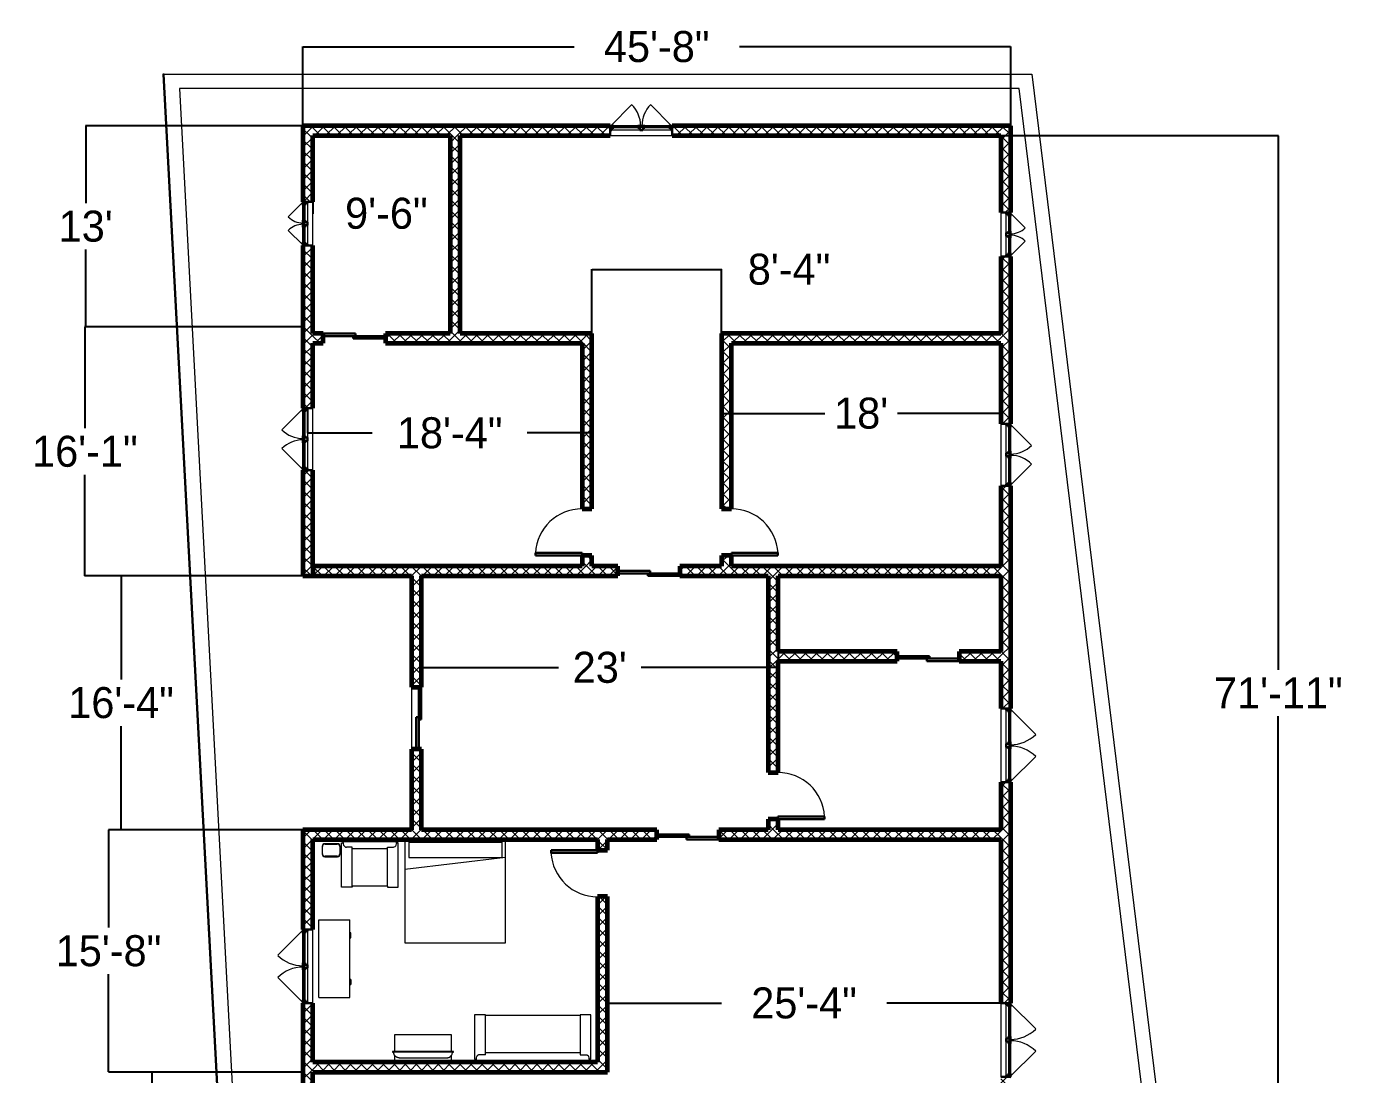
# Model space of a CAD drawing. Header units: inches. Extents: x -382 to 641, y -843 to 400.
# Drawn here: x -382 to 641, y -411 to 400 of the extents above; entities that cross this region are included whole.
import ezdxf

# ---------------------------------------------------------------- set-up
doc = ezdxf.new("R2010")
doc.units = ezdxf.units.IN
doc.header["$MEASUREMENT"] = 0
for name, color, linetype, lineweight in [('A-DOOR', 31, 'Continuous', 18), ('A-DOOR-FRAM', 31, 'Continuous', 30), ('A-FLOR', 192, 'Continuous', 18), ('A-GLAZ', 151, 'Continuous', 18), ('A-WALL', 113, 'Continuous', 18), ('A-WALL-PATT', 111, 'Continuous', 18), ('I-FURN', 30, 'Continuous', 9)]:
    doc.layers.add(name, color=color, linetype=linetype, lineweight=lineweight)
doc.dimstyles.get("Standard").update_dxf_attribs({"dimtxt": 0.18, "dimasz": 0.18, "dimexe": 0.18, "dimexo": 0.0625, "dimgap": 0.09, "dimtad": 0, "dimtih": 1, "dimtoh": 1, "dimdec": 4, "dimzin": 0, "dimdsep": 46, "dimtxsty": 'Standard', "dimcen": 0.09, "dimadec": 0, "dimazin": 0, "dimtfac": 1, "dimtdec": 4, "dimtofl": 0, "dimtmove": 0, "dimatfit": 3, "dimfxl": 1, "dimtolj": 1, "dimtzin": 0, "dimarcsym": 0})
pattern_1 = [(45, (0, 0), (-4.24264, 4.24264), []), (135, (0, 0), (-4.24264, -4.24264), [])]

# ---------------------------------------------------------------- blocks, each defined once
blk = doc.blocks.new('Wardrobe - 60_ x 72_ x 24_-608640-First Floor')
at = {"layer": 'I-FURN'}
for p, q in [((-40.6, -11), (19.4, -11)), ((-40.6, -11), (-40.6, -35)), ((19.4, -11), (19.4, -35)), ((-40.6, -35), (19.4, -35)), ((-30.6, -35), (-30.6, -36)), ((-26.6, -36), (-30.6, -36)), ((-26.6, -36), (-26.6, -35)), ((5.4, -35), (5.4, -36)), ((9.4, -35), (5.4, -35)), ((5.4, -36), (9.4, -36)), ((9.4, -36), (9.4, -35))]:
    blk.add_line(p, q, dxfattribs=at)
blk = doc.blocks.new('Couch-Viper - Couch-600500-First Floor')
at = {"layer": 'I-FURN'}
for p, q in [((-41.7, -2.5), (-41.7, 0)), ((45.8, -2.5), (45.8, 0)), ((-42.9, -2.5), (-41.7, -2.5)), ((-42.9, -2.5), (-42.9, -36.8)), ((45.8, -1.7), (-41.7, -1.7)), ((-34.6, -5.9), (-39.1, -5.9)), ((-34.6, -36.8), (-34.6, -5.9)), ((-34.6, -7.2), (38.7, -7.2)), ((38.7, -5.9), (38.7, -36.8)), ((38.7, -5.9), (43.3, -5.9)), ((47.1, -2.5), (45.8, -2.5)), ((47.1, -36.8), (47.1, -2.5)), ((-42.9, -36.8), (-34.6, -36.8)), ((-34.6, -36.1), (38.7, -36.1)), ((38.7, -36.8), (47.1, -36.8))]:
    blk.add_line(p, q, dxfattribs=at)
for centre, start, end in [((-35.2, -2.3), 182.0686, 198.6417), ((39.3, -2.3), 341.3583, 357.9455)]:
    blk.add_arc(centre, 6.54, start, end, dxfattribs=at)
for points in [[(-39.1, -5.9), (-39.2, -5.9), (-39.2, -5.9), (-39.3, -5.9), (-39.4, -5.9), (-39.5, -5.8), (-39.6, -5.8), (-39.6, -5.8), (-39.7, -5.8), (-39.7, -5.8), (-39.8, -5.7), (-39.8, -5.7), (-39.9, -5.7), (-40, -5.6), (-40.1, -5.6), (-40.2, -5.6), (-40.3, -5.5), (-40.4, -5.4), (-40.6, -5.3), (-40.8, -5.1), (-41.1, -4.8), (-41.3, -4.5), (-41.4, -4.4)], [(43.3, -5.9), (43.3, -5.9), (43.4, -5.9), (43.5, -5.9), (43.5, -5.9), (43.6, -5.8), (43.7, -5.8), (43.8, -5.8), (43.8, -5.8), (43.9, -5.8), (43.9, -5.7), (44, -5.7), (44, -5.7), (44.1, -5.6), (44.2, -5.6), (44.3, -5.6), (44.4, -5.5), (44.6, -5.4), (44.7, -5.3), (45, -5.1), (45.2, -4.8), (45.4, -4.5), (45.5, -4.4)]]:
    blk.add_open_spline(points, degree=3, knots=[0, 0, 0, 0, 0.071429, 0.107143, 0.142857, 0.178571, 0.214286, 0.25, 0.267857, 0.285714, 0.303571, 0.321429, 0.357143, 0.392857, 0.428571, 0.464286, 0.5, 0.571429, 0.642857, 0.714286, 0.857143, 1, 1, 1, 1], dxfattribs=at)
blk = doc.blocks.new('Bed-Standard - King 78_ x 80_-16825-First Floor')
at = {"layer": 'I-FURN'}
for p, q in [((-28.3, 38.2), (-28.3, -41.8)), ((-25.3, 36.2), (-25.3, 24.2)), ((-25.3, 36.2), (46.7, 36.2)), ((46.7, 36.2), (46.7, 24.2)), ((49.7, -41.8), (49.7, 38.2)), ((49.7, 24.2), (-28.3, 15.1)), ((-25.3, 24.2), (46.7, 24.2)), ((-28.3, -41.8), (49.7, -41.8))]:
    blk.add_line(p, q, dxfattribs=at)
blk = doc.blocks.new('Chair-Viper - Chair-599767-First Floor')
at = {"layer": 'I-FURN'}
for p, q in [((-20.8, 0), (-20.8, -2.5)), ((-22, -36.8), (-22, -2.5)), ((-22, -2.5), (-20.8, -2.5)), ((-20.8, -1.4), (20.7, -1.4)), ((-13.6, -5.9), (-18.1, -5.9)), ((-13.6, -36.1), (-13.6, -5.9)), ((-13.6, -6.9), (13.6, -6.9)), ((13.6, -36.1), (13.6, -5.9)), ((13.6, -5.9), (18.2, -5.9)), ((20.7, -2.5), (20.7, 0)), ((22, -2.5), (20.7, -2.5)), ((22, -36.8), (22, -2.5)), ((-13.6, -36.8), (-22, -36.8)), ((13.6, -36.1), (-13.6, -36.1)), ((-13.6, -36.1), (-13.6, -36.8)), ((13.6, -36.1), (13.6, -36.8)), ((13.6, -36.8), (22, -36.8))]:
    blk.add_line(p, q, dxfattribs=at)
for centre, radius, start, end in [((-16.2, -2.5), 4.54, 180, 203.6711), ((-18.1, -3.5), 2.4, 201.6168, 270), ((18.2, -3.6), 2.24, 270, 341.1202), ((13.2, -1.9), 7.59, 341.1202, 355.2087)]:
    blk.add_arc(centre, radius, start, end, dxfattribs=at)
blk = doc.blocks.new('Wastebasket2 - Wastebasket2-609121-First Floor')
at = {"layer": 'I-FURN'}
for p, q in [((-4.9, 4.6), (-4.9, -1.1)), ((-4.6, -1), (-4.6, 4.5)), ((7, 6.7), (-2.7, 6.7)), ((-2.6, 6.5), (6.9, 6.5)), ((8.9, 4.5), (8.9, -1)), ((9.1, -1.1), (9.1, 4.6)), ((-2.7, -3.3), (7, -3.3)), ((6.9, -3), (-2.6, -3))]:
    blk.add_line(p, q, dxfattribs=at)
for centre, radius, start, end in [((-2.7, 4.6), 2.12, 90, 180), ((-2.6, 4.5), 2, 90, 180), ((6.9, 4.5), 2, 0, 90), ((7, 4.6), 2.13, 0, 90), ((-2.7, -1.1), 2.13, 180, 270), ((-2.6, -1), 2, 180, 270), ((6.9, -1), 2, 270, 0), ((7, -1.1), 2.12, 270, 360)]:
    blk.add_arc(centre, radius, start, end, dxfattribs=at)
blk = doc.blocks.new('TV - Flat Screen - 46_-608007-First Floor')
at = {"layer": 'I-FURN'}
for p, q in [((18.3, 2.3), (-18.6, 2.3)), ((-23.7, -2), (-23.7, -2.6)), ((-23.1, -2), (-23.7, -2)), ((-23.7, -2.6), (-23.1, -2.6)), ((-23.1, -2), (22.8, -2)), ((22.8, -2.6), (-23.1, -2.6)), ((-22.9, -2.6), (-22.9, -2.7)), ((22.6, -2.7), (-22.9, -2.7)), ((22.6, -2.7), (22.6, -2.6)), ((23.4, -2), (22.8, -2)), ((22.8, -2.6), (23.4, -2.6)), ((23.4, -2.6), (23.4, -2))]:
    blk.add_line(p, q, dxfattribs=at)
for points in [[(-18.6, 2.3), (-18.8, 2.3), (-19.2, 2.3), (-19.7, 2.2), (-20.2, 2), (-20.5, 1.9), (-20.8, 1.7), (-21, 1.6), (-21.2, 1.4), (-21.5, 1.2), (-21.7, 1), (-21.9, 0.8), (-22, 0.6), (-22.2, 0.4), (-22.4, 0.1), (-22.6, -0.4), (-22.9, -1.1), (-22.9, -1.6), (-22.9, -2)], [(18.3, 2.3), (18.5, 2.3), (18.9, 2.3), (19.4, 2.2), (19.9, 2), (20.2, 1.9), (20.5, 1.7), (20.7, 1.6), (20.9, 1.4), (21.2, 1.2), (21.4, 1), (21.6, 0.8), (21.7, 0.6), (21.9, 0.4), (22.1, 0.1), (22.3, -0.4), (22.5, -1.1), (22.6, -1.6), (22.6, -2)]]:
    blk.add_open_spline(points, degree=3, knots=[0, 0, 0, 0, 0.083333, 0.166667, 0.25, 0.291667, 0.333333, 0.375, 0.416667, 0.458333, 0.5, 0.541667, 0.583333, 0.625, 0.666667, 0.75, 0.833333, 1, 1, 1, 1], dxfattribs=at)
blk = doc.blocks.new('Table-Coffee Mission - 44_ x 20_-602823-First Floor')
at = {"layer": 'I-FURN'}
for p, q in [((22, 10), (-22, 10)), ((-22, 10), (-22, -2.6)), ((22, -2.6), (22, 10)), ((-22, -5.8), (-22, -10)), ((-22, -10), (22, -10)), ((22, -10), (22, -5.8))]:
    blk.add_line(p, q, dxfattribs=at)
blk = doc.blocks.new('Sliding-Closet - 48_ x 80_-620678-First Floor')
at = {"layer": 'A-DOOR-FRAM'}
for p, q in [((-24, 8.8125), (-24, 6.8125)), ((-24, 8.8125), (1, 8.8125)), ((-24, 6.8125), (24, 6.8125)), ((-1, 6.8125), (-1, 4.8125)), ((-1, 6.8125), (1, 6.8125)), ((-1, 4.8125), (24, 4.8125)), ((1, 8.8125), (1, 6.8125)), ((24, 6.8125), (24, 4.8125))]:
    blk.add_line(p, q, dxfattribs=at)
blk = doc.blocks.new('Single-Flush - 36_ x 84_-620679-First Floor')
at = {"layer": 'A-DOOR', "lineweight": 30}
for p, q in [((16, 3.8), (16, 39.8)), ((18, 39.8), (16, 39.8)), ((18, 3.8), (18, 39.8)), ((18, 3.8), (16, 3.8))]:
    blk.add_line(p, q, dxfattribs=at)
at = {"layer": 'A-DOOR', "lineweight": 9}
blk.add_arc((18, 3.8), 36.1, 93.1789, 180, dxfattribs=at)
blk = doc.blocks.new('Single-Flush - 36_ x 84_-620680-First Floor')
at = {"layer": 'A-DOOR', "lineweight": 30}
for p, q in [((16, -3.8), (16, -39.8)), ((18, -3.8), (16, -3.8)), ((18, -3.8), (18, -39.8)), ((18, -39.8), (16, -39.8))]:
    blk.add_line(p, q, dxfattribs=at)
at = {"layer": 'A-DOOR', "lineweight": 9}
blk.add_arc((18, -3.8), 36.1, 180, 266.8211, dxfattribs=at)
blk = doc.blocks.new('Window-Casement-Double - 48_ x 60_-622327-First Floor')
at = {"layer": 'A-GLAZ', "lineweight": 9}
for p, q in [((-23.5, 3.8), (-7.2, 20.1)), ((23.5, 3.8), (7.2, 20.1)), ((-1.2, 0.3), (-22.8, 0.3)), ((-21.3, 3.8), (-2.7, 3.8)), ((22.8, 0.3), (1.2, 0.3)), ((2.7, 3.8), (21.3, 3.8))]:
    blk.add_line(p, q, dxfattribs=at)
at = {"layer": 'A-GLAZ'}
for p, q in [((0, 3.8), (-24, 3.8)), ((24, 3.8), (0, 3.8)), ((-24, -3.8), (0, -3.8)), ((0, -3.8), (24, -3.8))]:
    blk.add_line(p, q, dxfattribs=at)
at = {"layer": 'A-GLAZ', "lineweight": 30}
for p, q in [((-24, 3.8), (-24, -3.8)), ((-21.3, 3.8), (-24, 3.8)), ((-24, 0.3), (-22.8, 0.3)), ((-23.5, 3.8), (-23.5, 2.1)), ((-23.5, 2.1), (-22.8, 2.1)), ((-21.3, 2.1), (-22.8, 2.1)), ((-22.8, 2.1), (-22.8, 0.3)), ((-21.3, 3.8), (-21.3, 2.1)), ((-2.7, 3.8), (0, 3.8)), ((-2.7, 3.8), (-2.7, 2.1)), ((-2.7, 2.1), (-1.2, 2.1)), ((-1.2, 2.1), (-1.2, 0.3)), ((-0.5, 2.1), (-1.2, 2.1)), ((-1.2, 0.3), (0, 0.3)), ((-0.5, 3.8), (-0.5, 2.1)), ((2.7, 3.8), (0, 3.8)), ((0, 0.3), (1.2, 0.3)), ((0.5, 3.8), (0.5, 2.1)), ((0.5, 2.1), (1.2, 2.1)), ((2.7, 2.1), (1.2, 2.1)), ((1.2, 2.1), (1.2, 0.3)), ((2.7, 3.8), (2.7, 2.1)), ((21.3, 3.8), (24, 3.8)), ((21.3, 3.8), (21.3, 2.1)), ((21.3, 2.1), (22.8, 2.1)), ((22.8, 2.1), (22.8, 0.3)), ((23.5, 2.1), (22.8, 2.1)), ((22.8, 0.3), (24, 0.3)), ((23.5, 3.8), (23.5, 2.1)), ((24, 3.8), (24, -3.8))]:
    blk.add_line(p, q, dxfattribs=at)
at = {"layer": 'A-GLAZ', "lineweight": 40}
for p, q in [((-21.3, 2.9), (-2.7, 2.9)), ((2.7, 2.9), (21.3, 2.9))]:
    blk.add_line(p, q, dxfattribs=at)
at = {"layer": 'A-GLAZ', "lineweight": 9}
for centre, start, end in [((-23.5, 3.8), 360, 45), ((23.5, 3.8), 135, 180)]:
    blk.add_arc(centre, 23, start, end, dxfattribs=at)
blk = doc.blocks.new('Window-Casement-Double - 34_ x 36_-622452-First Floor')
at = {"layer": 'A-GLAZ', "lineweight": 9}
for p, q in [((-16.5, 3.8), (-5.2, 15.1)), ((16.5, 3.8), (5.2, 15.1)), ((-1.2, 0.3), (-15.8, 0.3)), ((-14.3, 3.8), (-2.7, 3.8)), ((15.8, 0.3), (1.2, 0.3)), ((2.7, 3.8), (14.3, 3.8))]:
    blk.add_line(p, q, dxfattribs=at)
at = {"layer": 'A-GLAZ'}
for p, q in [((0, 3.8), (-17, 3.8)), ((17, 3.8), (0, 3.8)), ((-17, -3.8), (0, -3.8)), ((0, -3.8), (17, -3.8))]:
    blk.add_line(p, q, dxfattribs=at)
at = {"layer": 'A-GLAZ', "lineweight": 30}
for p, q in [((-17, 3.8), (-17, -3.8)), ((-14.3, 3.8), (-17, 3.8)), ((-17, 0.3), (-15.8, 0.3)), ((-16.5, 3.8), (-16.5, 2.1)), ((-16.5, 2.1), (-15.8, 2.1)), ((-14.3, 2.1), (-15.8, 2.1)), ((-15.8, 2.1), (-15.8, 0.3)), ((-14.3, 3.8), (-14.3, 2.1)), ((-2.7, 3.8), (0, 3.8)), ((-2.7, 3.8), (-2.7, 2.1)), ((-2.7, 2.1), (-1.2, 2.1)), ((-1.2, 2.1), (-1.2, 0.3)), ((-0.5, 2.1), (-1.2, 2.1)), ((-1.2, 0.3), (0, 0.3)), ((-0.5, 3.8), (-0.5, 2.1)), ((2.7, 3.8), (0, 3.8)), ((0, 0.3), (1.2, 0.3)), ((0.5, 3.8), (0.5, 2.1)), ((0.5, 2.1), (1.2, 2.1)), ((2.7, 2.1), (1.2, 2.1)), ((1.2, 2.1), (1.2, 0.3)), ((2.7, 3.8), (2.7, 2.1)), ((14.3, 3.8), (17, 3.8)), ((14.3, 3.8), (14.3, 2.1)), ((14.3, 2.1), (15.8, 2.1)), ((15.8, 2.1), (15.8, 0.3)), ((16.5, 2.1), (15.8, 2.1)), ((15.8, 0.3), (17, 0.3)), ((16.5, 3.8), (16.5, 2.1)), ((17, 3.8), (17, -3.8))]:
    blk.add_line(p, q, dxfattribs=at)
at = {"layer": 'A-GLAZ', "lineweight": 40}
for p, q in [((-14.3, 2.9), (-2.7, 2.9)), ((2.7, 2.9), (14.3, 2.9))]:
    blk.add_line(p, q, dxfattribs=at)
at = {"layer": 'A-GLAZ', "lineweight": 9}
for centre, start, end in [((-16.5, 3.8), 360, 45), ((16.5, 3.8), 135, 180)]:
    blk.add_arc(centre, 16, start, end, dxfattribs=at)
blk = doc.blocks.new('Window-Casement-Double - 57_ x 72_-620666-First Floor')
at = {"layer": 'A-GLAZ', "lineweight": 9}
for p, q in [((-28, 3.8), (-8.6, 23.3)), ((28, 3.8), (8.6, 23.3)), ((-1.2, 0.3), (-27.3, 0.3)), ((-25.8, 3.8), (-2.7, 3.8)), ((27.3, 0.3), (1.2, 0.3)), ((2.7, 3.8), (25.8, 3.8))]:
    blk.add_line(p, q, dxfattribs=at)
at = {"layer": 'A-GLAZ'}
for p, q in [((0, 3.8), (-28.5, 3.8)), ((28.5, 3.8), (0, 3.8)), ((-28.5, -3.8), (0, -3.8)), ((0, -3.8), (28.5, -3.8))]:
    blk.add_line(p, q, dxfattribs=at)
at = {"layer": 'A-GLAZ', "lineweight": 30}
for p, q in [((-28.5, 3.8), (-28.5, -3.8)), ((-25.8, 3.8), (-28.5, 3.8)), ((-28.5, 0.3), (-27.3, 0.3)), ((-28, 3.8), (-28, 2.1)), ((-28, 2.1), (-27.3, 2.1)), ((-25.8, 2.1), (-27.3, 2.1)), ((-27.3, 2.1), (-27.3, 0.3)), ((-25.8, 3.8), (-25.8, 2.1)), ((-2.7, 3.8), (0, 3.8)), ((-2.7, 3.8), (-2.7, 2.1)), ((-2.7, 2.1), (-1.2, 2.1)), ((-1.2, 2.1), (-1.2, 0.3)), ((-0.5, 2.1), (-1.2, 2.1)), ((-1.2, 0.3), (0, 0.3)), ((-0.5, 3.8), (-0.5, 2.1)), ((2.7, 3.8), (0, 3.8)), ((0, 0.3), (1.2, 0.3)), ((0.5, 3.8), (0.5, 2.1)), ((0.5, 2.1), (1.2, 2.1)), ((2.7, 2.1), (1.2, 2.1)), ((1.2, 2.1), (1.2, 0.3)), ((2.7, 3.8), (2.7, 2.1)), ((25.8, 3.8), (28.5, 3.8)), ((25.8, 3.8), (25.8, 2.1)), ((25.8, 2.1), (27.3, 2.1)), ((27.3, 2.1), (27.3, 0.3)), ((28, 2.1), (27.3, 2.1)), ((27.3, 0.3), (28.5, 0.3)), ((28, 3.8), (28, 2.1)), ((28.5, 3.8), (28.5, -3.8))]:
    blk.add_line(p, q, dxfattribs=at)
at = {"layer": 'A-GLAZ', "lineweight": 40}
for p, q in [((-25.8, 2.9), (-2.7, 2.9)), ((2.7, 2.9), (25.8, 2.9))]:
    blk.add_line(p, q, dxfattribs=at)
at = {"layer": 'A-GLAZ', "lineweight": 9}
for centre, start, end in [((-28, 3.8), 360, 45), ((28, 3.8), 135, 180)]:
    blk.add_arc(centre, 27.5, start, end, dxfattribs=at)
blk = doc.blocks.new('*D23')
at = {"color": 0, "lineweight": -2, "transparency": 16777216}
for p, q in [((-168.4, 323.5), (-168.4, 384.7)), ((-168.2, 384.6), (41.4, 384.6)), ((379.1, 384.6), (169.4, 384.6)), ((379.3, 323.5), (379.3, 384.7))]:
    blk.add_line(p, q, dxfattribs=at)
at = {"color": 0, "transparency": 16777216}
for points in [[(-168.2, 384.6), (-168.2, 384.5), (-168.4, 384.6)], [(379.1, 384.6), (379.1, 384.5), (379.3, 384.6)]]:
    blk.add_solid(points, dxfattribs=at)
at = {"layer": 'Defpoints', "color": 0, "transparency": 16777216}
for p in [(379.3, 384.6), (-168.4, 323.5), (379.3, 323.5)]:
    blk.add_point(p, dxfattribs=at)
at = {"color": 0, "transparency": 16777216, "insert": (105.4, 384.6), "char_height": 24, "attachment_point": 5}
blk.add_mtext('\\A1;45\'-8"', dxfattribs=at)
blk = doc.blocks.new('*D27')
at = {"color": 0, "lineweight": -2, "transparency": 16777216}
for p, q in [((-168.4, -408.9), (-285.6, -408.9)), ((-285.4, -409.1), (-285.4, -507.9)), ((-285.4, -642.8), (-285.4, -543.9)), ((-168.4, -642.9), (-285.6, -642.9))]:
    blk.add_line(p, q, dxfattribs=at)
at = {"color": 0, "transparency": 16777216}
for points in [[(-285.5, -409.1), (-285.4, -409.1), (-285.4, -408.9)], [(-285.5, -642.8), (-285.4, -642.8), (-285.4, -642.9)]]:
    blk.add_solid(points, dxfattribs=at)
at = {"layer": 'Defpoints', "color": 0, "transparency": 16777216}
for p in [(-285.4, -408.9), (-168.4, -408.9), (-168.4, -642.9)]:
    blk.add_point(p, dxfattribs=at)
at = {"color": 0, "transparency": 16777216, "insert": (-285.4, -525.9), "char_height": 24, "attachment_point": 5}
blk.add_mtext('\\A1;19\'-6"', dxfattribs=at)
blk = doc.blocks.new('*D28')
at = {"color": 0, "lineweight": -2, "transparency": 16777216}
for p, q in [((-168.4, -221.3), (-318.9, -221.3)), ((-318.8, -221.5), (-318.8, -297.1)), ((-318.8, -408.8), (-318.8, -333.1)), ((-168.4, -408.9), (-318.9, -408.9))]:
    blk.add_line(p, q, dxfattribs=at)
at = {"color": 0, "transparency": 16777216}
for points in [[(-318.8, -221.5), (-318.7, -221.5), (-318.8, -221.3)], [(-318.8, -408.8), (-318.7, -408.8), (-318.8, -408.9)]]:
    blk.add_solid(points, dxfattribs=at)
at = {"layer": 'Defpoints', "color": 0, "transparency": 16777216}
for p in [(-318.8, -221.3), (-168.4, -221.3), (-168.4, -408.9)]:
    blk.add_point(p, dxfattribs=at)
at = {"color": 0, "transparency": 16777216, "insert": (-318.8, -315.1), "char_height": 24, "attachment_point": 5}
blk.add_mtext('\\A1;15\'-8"', dxfattribs=at)
blk = doc.blocks.new('*D29')
at = {"color": 0, "lineweight": -2, "transparency": 16777216}
for p, q in [((-84.4, -24.9), (-309.3, -24.9)), ((-309.1, -25.1), (-309.1, -105.1)), ((-309.1, -221.1), (-309.1, -141.1)), ((-84.4, -221.3), (-309.3, -221.3))]:
    blk.add_line(p, q, dxfattribs=at)
at = {"color": 0, "transparency": 16777216}
for points in [[(-309.2, -25.1), (-309.1, -25.1), (-309.1, -24.9)], [(-309.2, -221.1), (-309.1, -221.1), (-309.1, -221.3)]]:
    blk.add_solid(points, dxfattribs=at)
at = {"layer": 'Defpoints', "color": 0, "transparency": 16777216}
for p in [(-309.1, -24.9), (-84.4, -24.9), (-84.4, -221.3)]:
    blk.add_point(p, dxfattribs=at)
at = {"color": 0, "transparency": 16777216, "insert": (-309.1, -123.1), "char_height": 24, "attachment_point": 5}
blk.add_mtext('\\A1;16\'-4"', dxfattribs=at)
blk = doc.blocks.new('*D30')
at = {"color": 0, "lineweight": -2, "transparency": 16777216}
for p, q in [((-168.4, 167.8), (-337.3, 167.8)), ((-337.1, 167.6), (-337.1, 89.4)), ((-337.1, -24.8), (-337.1, 53.4)), ((-168.4, -24.9), (-337.3, -24.9))]:
    blk.add_line(p, q, dxfattribs=at)
at = {"color": 0, "transparency": 16777216}
for points in [[(-337.1, 167.6), (-337.1, 167.6), (-337.1, 167.8)], [(-337.1, -24.8), (-337.1, -24.8), (-337.1, -24.9)]]:
    blk.add_solid(points, dxfattribs=at)
at = {"layer": 'Defpoints', "color": 0, "transparency": 16777216}
for p in [(-337.1, 167.8), (-168.4, 167.8), (-168.4, -24.9)]:
    blk.add_point(p, dxfattribs=at)
at = {"color": 0, "transparency": 16777216, "insert": (-337.1, 71.4), "char_height": 24, "attachment_point": 5}
blk.add_mtext('\\A1;16\'-1"', dxfattribs=at)
blk = doc.blocks.new('*D31')
at = {"color": 0, "lineweight": -2, "transparency": 16777216}
for p, q in [((-168.4, 323.5), (-336.6, 323.5)), ((-336.5, 323.3), (-336.5, 263.6)), ((-336.5, 167.9), (-336.5, 227.6)), ((-168.4, 167.8), (-336.6, 167.8))]:
    blk.add_line(p, q, dxfattribs=at)
at = {"color": 0, "transparency": 16777216}
for points in [[(-336.5, 323.3), (-336.4, 323.3), (-336.5, 323.5)], [(-336.5, 167.9), (-336.4, 167.9), (-336.5, 167.8)]]:
    blk.add_solid(points, dxfattribs=at)
at = {"layer": 'Defpoints', "color": 0, "transparency": 16777216}
for p in [(-336.5, 323.5), (-168.4, 323.5), (-168.4, 167.8)]:
    blk.add_point(p, dxfattribs=at)
at = {"color": 0, "transparency": 16777216, "insert": (-336.5, 245.6), "char_height": 24, "attachment_point": 5}
blk.add_mtext("\\A1;13'", dxfattribs=at)
blk = doc.blocks.new('*D32')
at = {"color": 0, "lineweight": -2, "transparency": 16777216}
for p, q in [((-76.7, -68.1), (-76.7, -96)), ((199.3, -68.1), (199.3, -96)), ((-76.6, -95.8), (29.3, -95.8)), ((199.1, -95.8), (93.3, -95.8))]:
    blk.add_line(p, q, dxfattribs=at)
at = {"color": 0, "transparency": 16777216}
for points in [[(-76.6, -95.8), (-76.6, -95.9), (-76.7, -95.8)], [(199.1, -95.8), (199.1, -95.9), (199.3, -95.8)]]:
    blk.add_solid(points, dxfattribs=at)
at = {"layer": 'Defpoints', "color": 0, "transparency": 16777216}
for p in [(-76.7, -68), (199.3, -68), (199.3, -95.8)]:
    blk.add_point(p, dxfattribs=at)
at = {"color": 0, "transparency": 16777216, "insert": (61.3, -95.8), "char_height": 24, "attachment_point": 5}
blk.add_mtext("\\A1;23'", dxfattribs=at)
blk = doc.blocks.new('*D33')
at = {"color": 0, "lineweight": -2, "transparency": 16777216}
for p, q in [((67.3, -292.3), (67.3, -355.7)), ((371.6, -292.3), (371.6, -355.7)), ((67.4, -355.5), (155.4, -355.5)), ((371.5, -355.5), (283.4, -355.5))]:
    blk.add_line(p, q, dxfattribs=at)
at = {"color": 0, "transparency": 16777216}
for points in [[(67.4, -355.5), (67.4, -355.6), (67.3, -355.5)], [(371.5, -355.5), (371.5, -355.6), (371.6, -355.5)]]:
    blk.add_solid(points, dxfattribs=at)
at = {"layer": 'Defpoints', "color": 0, "transparency": 16777216}
for p in [(67.3, -292.3), (371.6, -292.3), (67.3, -355.5)]:
    blk.add_point(p, dxfattribs=at)
at = {"color": 0, "transparency": 16777216, "insert": (219.4, -355.5), "char_height": 24, "attachment_point": 5}
blk.add_mtext('\\A1;25\'-4"', dxfattribs=at)
blk = doc.blocks.new('*D34')
at = {"color": 0, "lineweight": -2, "transparency": 16777216}
for p, q in [((371.7, 315.9), (586.6, 315.9)), ((586.4, 315.7), (586.4, -97.5)), ((586.4, -546.8), (586.4, -133.5)), ((379.3, -546.9), (586.6, -546.9))]:
    blk.add_line(p, q, dxfattribs=at)
at = {"color": 0, "transparency": 16777216}
for points in [[(586.4, 315.7), (586.4, 315.7), (586.4, 315.9)], [(586.4, -546.8), (586.4, -546.8), (586.4, -546.9)]]:
    blk.add_solid(points, dxfattribs=at)
at = {"layer": 'Defpoints', "color": 0, "transparency": 16777216}
for p in [(371.6, 315.9), (379.3, -546.9), (586.4, -546.9)]:
    blk.add_point(p, dxfattribs=at)
at = {"color": 0, "transparency": 16777216, "insert": (586.4, -115.5), "char_height": 24, "attachment_point": 5}
blk.add_mtext('\\A1;71\'-11"', dxfattribs=at)
blk = doc.blocks.new('*D35')
at = {"color": 0, "lineweight": -2, "transparency": 16777216}
for p, q in [((-164.9, 104.8), (-164.9, 85.6)), ((55.3, 104.8), (55.3, 85.6)), ((-164.7, 85.7), (-114.8, 85.7)), ((55.1, 85.7), (5.2, 85.7))]:
    blk.add_line(p, q, dxfattribs=at)
at = {"color": 0, "transparency": 16777216}
for points in [[(-164.7, 85.8), (-164.7, 85.7), (-164.9, 85.7)], [(55.1, 85.8), (55.1, 85.7), (55.3, 85.7)]]:
    blk.add_solid(points, dxfattribs=at)
at = {"layer": 'Defpoints', "color": 0, "transparency": 16777216}
for p in [(-164.9, 104.9), (55.3, 104.9), (55.3, 85.7)]:
    blk.add_point(p, dxfattribs=at)
at = {"color": 0, "transparency": 16777216, "insert": (-54.8, 85.7), "char_height": 24, "attachment_point": 5}
blk.add_mtext('\\A1;18\'-4"', dxfattribs=at)
blk = doc.blocks.new('*D36')
at = {"color": 0, "lineweight": -2, "transparency": 16777216}
for p, q in [((55.3, 104.9), (55.3, 212.5)), ((55.4, 212.3), (155.5, 212.3)), ((155.6, 104.9), (155.6, 212.5)), ((155.6, 212.3), (155.8, 212.3))]:
    blk.add_line(p, q, dxfattribs=at)
at = {"color": 0, "transparency": 16777216}
for points in [[(55.4, 212.3), (55.4, 212.3), (55.3, 212.3)], [(155.5, 212.3), (155.5, 212.3), (155.6, 212.3)]]:
    blk.add_solid(points, dxfattribs=at)
at = {"layer": 'Defpoints', "color": 0, "transparency": 16777216}
for p in [(155.6, 212.3), (55.3, 104.9), (155.6, 104.9)]:
    blk.add_point(p, dxfattribs=at)
at = {"color": 0, "transparency": 16777216, "insert": (207.8, 212.3), "char_height": 24, "attachment_point": 5}
blk.add_mtext('\\A1;8\'-4"', dxfattribs=at)
blk = doc.blocks.new('*D37')
at = {"color": 0, "lineweight": -2, "transparency": 16777216}
for p, q in [((155.6, 94.8), (155.6, 101.1)), ((155.8, 100.9), (235.6, 100.9)), ((371.5, 100.9), (291.6, 100.9)), ((371.6, 92.9), (371.6, 101.1))]:
    blk.add_line(p, q, dxfattribs=at)
at = {"color": 0, "transparency": 16777216}
for points in [[(155.8, 100.9), (155.8, 100.9), (155.6, 100.9)], [(371.5, 100.9), (371.5, 100.9), (371.6, 100.9)]]:
    blk.add_solid(points, dxfattribs=at)
at = {"layer": 'Defpoints', "color": 0, "transparency": 16777216}
for p in [(155.6, 94.8), (371.6, 100.9), (371.6, 92.9)]:
    blk.add_point(p, dxfattribs=at)
at = {"color": 0, "transparency": 16777216, "insert": (263.6, 100.9), "char_height": 24, "attachment_point": 5}
blk.add_mtext("\\A1;18'", dxfattribs=at)
blk = doc.blocks.new('*D38')
at = {"color": 0, "lineweight": -2, "transparency": 16777216}
for p, q in [((-160.7, 264.6), (-160.7, 255.4)), ((-46.8, 264.6), (-46.8, 255.4)), ((-160.9, 255.6), (-161.1, 255.6)), ((-46.7, 255.6), (-46.5, 255.6))]:
    blk.add_line(p, q, dxfattribs=at)
at = {"color": 0, "transparency": 16777216}
for points in [[(-160.9, 255.6), (-160.9, 255.5), (-160.7, 255.6)], [(-46.7, 255.6), (-46.7, 255.5), (-46.8, 255.6)]]:
    blk.add_solid(points, dxfattribs=at)
at = {"layer": 'Defpoints', "color": 0, "transparency": 16777216}
for p in [(-160.7, 264.7), (-46.8, 264.7), (-46.8, 255.6)]:
    blk.add_point(p, dxfattribs=at)
at = {"color": 0, "transparency": 16777216, "insert": (-103.8, 255.6), "char_height": 24, "attachment_point": 5}
blk.add_mtext('\\A1;9\'-6"', dxfattribs=at)

msp = doc.modelspace()

# ---------------------------------------------------------------- hatches: boundary and pattern name
at = {"layer": 'A-WALL-PATT', "lineweight": 9}
h = msp.add_hatch(dxfattribs=at)
h.set_pattern_fill('FP_2', color=256, style=0, pattern_type=2)
h.set_pattern_definition(pattern_1)
h.paths.add_polyline_path([(371.6, 315.9), (379.3, 315.9), (379.3, 323.5), (117.4, 323.5), (117.4, 315.9), (368.9, 315.9)])
h.paths.add_polyline_path([(-5.2, 315.9), (69.4, 315.9), (69.4, 323.5), (-168.4, 323.5), (-168.4, 315.9), (-46.8, 315.9)])
h = msp.add_hatch(dxfattribs=at)
h.set_pattern_fill('FP_2', color=256, style=0, pattern_type=2)
h.set_pattern_definition(pattern_1)
h.paths.add_polyline_path([(-168.4, -24.9), (-160.7, -24.9), (-160.7, 56.9), (-168.4, 56.9)])
h.paths.add_polyline_path([(-160.7, 104.9), (-160.7, 230.7), (-168.4, 230.7), (-168.4, 104.9)])
h.paths.add_polyline_path([(-160.7, 264.7), (-160.7, 315.9), (-168.4, 315.9), (-168.4, 264.7)])
h = msp.add_hatch(dxfattribs=at)
h.set_pattern_fill('FP_2', color=256, style=0, pattern_type=2)
h.set_pattern_definition(pattern_1)
h.paths.add_polyline_path([(-46.8, 162.7), (-46.8, 315.9), (-54.5, 315.9), (-54.5, 162.7)])
h = msp.add_hatch(dxfattribs=at)
h.set_pattern_fill('FP_2', color=256, style=0, pattern_type=2)
h.set_pattern_definition(pattern_1)
h.paths.add_polyline_path([(371.6, -546.9), (379.3, -546.9), (379.3, -412.6), (371.6, -412.6), (371.6, -541.7)])
h.paths.add_polyline_path([(379.3, -355.6), (379.3, -184.6), (371.6, -184.6), (371.6, -355.6), (379.1, -355.6)])
h.paths.add_polyline_path([(371.6, -127.6), (379.3, -127.6), (379.3, 44.9), (371.6, 44.9), (371.6, -90.9)])
h.paths.add_polyline_path([(379.1, 92.9), (379.3, 92.9), (379.3, 222.3), (371.6, 222.3), (371.6, 92.9)])
h.paths.add_polyline_path([(371.6, 256.3), (379.3, 256.3), (379.3, 315.9), (371.6, 315.9)])
h = msp.add_hatch(dxfattribs=at)
h.set_pattern_fill('FP_2', color=256, style=0, pattern_type=2)
h.set_pattern_definition(pattern_1)
h.paths.add_polyline_path([(47.6, 155.1), (47.6, 162.7), (-104.6, 162.7), (-104.6, 155.1), (-5.2, 155.1)])
h.paths.add_polyline_path([(-152.6, 155.1), (-152.6, 162.7), (-160.7, 162.7), (-160.7, 155.1)])
h = msp.add_hatch(dxfattribs=at)
h.set_pattern_fill('FP_2', color=256, style=0, pattern_type=2)
h.set_pattern_definition(pattern_1)
h.paths.add_polyline_path([(47.6, -17.3), (55.3, -17.3), (55.3, -9.1), (47.6, -9.1)])
h.paths.add_polyline_path([(47.6, 26.9), (55.3, 26.9), (55.3, 162.7), (47.6, 162.7), (47.6, 74.3)])
h = msp.add_hatch(dxfattribs=at)
h.set_pattern_fill('FP_2', color=256, style=0, pattern_type=2)
h.set_pattern_definition(pattern_1)
h.paths.add_polyline_path([(155.6, -17.3), (163.3, -17.3), (163.3, -9.1), (155.6, -9.1), (155.6, -15.7)])
h.paths.add_polyline_path([(155.6, 26.9), (163.3, 26.9), (163.3, 162.7), (155.6, 162.7), (155.6, 152.2)])
h = msp.add_hatch(dxfattribs=at)
h.set_pattern_fill('FP_2', color=256, style=0, pattern_type=2)
h.set_pattern_definition(pattern_1)
h.paths.add_polyline_path([(163.3, 155.1), (371.6, 155.1), (371.6, 162.7), (163.3, 162.7), (163.3, 161.2)])
h = msp.add_hatch(dxfattribs=at)
h.set_pattern_fill('FP_2', color=256, style=0, pattern_type=2)
h.set_pattern_definition(pattern_1)
h.paths.add_polyline_path([(-160.6, -24.9), (-160.6, -17.3), (-160.7, -17.3), (-160.7, -24.9)])
h = msp.add_hatch(dxfattribs=at)
h.set_pattern_fill('FP_2', color=256, style=0, pattern_type=2)
h.set_pattern_definition(pattern_1)
h.paths.add_polyline_path([(199.3, -24.9), (371.6, -24.9), (371.6, -17.3), (123.4, -17.3), (123.4, -24.9), (191.6, -24.9)])
h.paths.add_polyline_path([(75.4, -24.9), (75.4, -17.3), (-160.6, -17.3), (-160.6, -24.9), (47.6, -24.9)])
h = msp.add_hatch(dxfattribs=at)
h.set_pattern_fill('FP_2', color=256, style=0, pattern_type=2)
h.set_pattern_definition(pattern_1)
h.paths.add_polyline_path([(-84.4, -221.3), (-76.7, -221.3), (-76.7, -159.1), (-84.4, -159.1), (-84.4, -190.2)])
h.paths.add_polyline_path([(-84.4, -111.1), (-76.7, -111.1), (-76.7, -24.9), (-84.4, -24.9), (-84.4, -76)])
h = msp.add_hatch(dxfattribs=at)
h.set_pattern_fill('FP_2', color=256, style=0, pattern_type=2)
h.set_pattern_definition(pattern_1)
h.paths.add_polyline_path([(199.3, -221.3), (199.3, -213.1), (191.6, -213.1), (191.6, -221.3)])
h.paths.add_polyline_path([(199.3, -177.1), (199.3, -24.9), (191.6, -24.9), (191.6, -177.1)])
h = msp.add_hatch(dxfattribs=at)
h.set_pattern_fill('FP_2', color=256, style=0, pattern_type=2)
h.set_pattern_definition(pattern_1)
h.paths.add_polyline_path([(291.4, -90.9), (291.4, -83.3), (199.3, -83.3), (199.3, -90.9)])
h.paths.add_polyline_path([(339.4, -90.9), (371.6, -90.9), (371.6, -83.3), (339.4, -83.3)])
h = msp.add_hatch(dxfattribs=at)
h.set_pattern_fill('FP_2', color=256, style=0, pattern_type=2)
h.set_pattern_definition(pattern_1)
h.paths.add_polyline_path([(-166.8, -635.3), (-160.7, -635.3), (-160.7, -550.6), (-168.4, -550.6), (-168.4, -635.3)])
h.paths.add_polyline_path([(-168.4, -493.6), (-160.7, -493.6), (-160.7, -355.6), (-168.4, -355.6), (-168.4, -477.1)])
h.paths.add_polyline_path([(-168.4, -298.6), (-160.7, -298.6), (-160.7, -221.3), (-168.4, -221.3), (-168.4, -228.9)])
h = msp.add_hatch(dxfattribs=at)
h.set_pattern_fill('FP_2', color=256, style=0, pattern_type=2)
h.set_pattern_definition(pattern_1)
h.paths.add_polyline_path([(371.6, -228.9), (371.6, -221.3), (153.4, -221.3), (153.4, -228.9)])
h.paths.add_polyline_path([(-160.7, -228.9), (105.4, -228.9), (105.4, -221.3), (-160.7, -221.3)])
h = msp.add_hatch(dxfattribs=at)
h.set_pattern_fill('FP_2', color=256, style=0, pattern_type=2)
h.set_pattern_definition(pattern_1)
h.paths.add_polyline_path([(59.6, -401.3), (67.3, -401.3), (67.3, -273.1), (59.6, -273.1), (59.6, -398.8)])
h.paths.add_polyline_path([(59.6, -237.1), (67.3, -237.1), (67.3, -228.9), (59.6, -228.9), (59.6, -230.5)])
h = msp.add_hatch(dxfattribs=at)
h.set_pattern_fill('FP_2', color=256, style=0, pattern_type=2)
h.set_pattern_definition(pattern_1)
h.paths.add_polyline_path([(-132.2, -408.9), (67.3, -408.9), (67.3, -401.3), (-160.7, -401.3), (-160.7, -408.9), (-156.2, -408.9)])

# ---------------------------------------------------------------- linework, layer by layer
at = {"layer": 'A-FLOR'}
for p, q in [((-275.7, 363.5), (-276.9, 363.5)), ((-276.9, 363.5), (-212.9, -837.7)), ((-84.4, -111.1), (-84.4, -159.1))]:
    msp.add_line(p, q, dxfattribs=at)
at = {"layer": 'A-WALL'}
for p, q in [((-275.7, 363.5), (395.6, 363.5)), ((-211.8, -842.8), (-275.7, 363.5)), ((395.6, 363.5), (543.8, -842.8)), ((385.8, 352.4), (-264, 352.4)), ((-264, 352.4), (-201.2, -831.7)), ((531.2, -831.7), (385.8, 352.4))]:
    msp.add_line(p, q, dxfattribs=at)
at = {"layer": 'A-WALL', "lineweight": 60}
for p, q in [((69.4, 323.5), (-168.4, 323.5)), ((-168.4, 323.5), (-168.4, 264.7)), ((379.3, 323.5), (117.4, 323.5)), ((379.3, 256.3), (379.3, 323.5)), ((-160.7, 315.9), (-54.5, 315.9)), ((-160.7, 264.7), (-160.7, 315.9)), ((-54.5, 315.9), (-54.5, 162.7)), ((-46.8, 315.9), (69.4, 315.9)), ((-46.8, 162.7), (-46.8, 315.9)), ((117.4, 315.9), (371.6, 315.9)), ((371.6, 315.9), (371.6, 256.3)), ((-168.4, 230.7), (-168.4, 104.9)), ((-160.7, 162.7), (-160.7, 230.7)), ((371.6, 222.3), (371.6, 162.7)), ((379.3, 92.9), (379.3, 222.3)), ((-152.6, 162.7), (-160.7, 162.7)), ((-160.7, 155.1), (-152.6, 155.1)), ((-160.7, 104.9), (-160.7, 155.1)), ((-152.6, 155.1), (-152.6, 162.7)), ((-54.5, 162.7), (-104.6, 162.7)), ((-104.6, 162.7), (-104.6, 155.1)), ((-104.6, 155.1), (47.6, 155.1)), ((55.3, 162.7), (-46.8, 162.7)), ((47.6, 155.1), (47.6, 26.9)), ((55.3, 26.9), (55.3, 162.7)), ((155.6, 162.7), (155.6, 26.9)), ((371.6, 162.7), (155.6, 162.7)), ((163.3, 26.9), (163.3, 155.1)), ((163.3, 155.1), (371.6, 155.1)), ((371.6, 155.1), (371.6, 92.9)), ((-168.4, 56.9), (-168.4, -24.9)), ((-160.7, -17.3), (-160.7, 56.9)), ((371.6, 44.9), (371.6, -17.3)), ((379.3, -127.6), (379.3, 44.9)), ((47.6, 26.9), (55.3, 26.9)), ((155.6, 26.9), (163.3, 26.9)), ((55.3, -9.1), (47.6, -9.1)), ((47.6, -9.1), (47.6, -17.3)), ((55.3, -17.3), (55.3, -9.1)), ((163.3, -9.1), (155.6, -9.1)), ((155.6, -9.1), (155.6, -17.3)), ((163.3, -17.3), (163.3, -9.1)), ((47.6, -17.3), (-160.7, -17.3)), ((-160.6, -17.3), (-160.6, -24.9)), ((75.4, -17.3), (55.3, -17.3)), ((75.4, -24.9), (75.4, -17.3)), ((155.6, -17.3), (123.4, -17.3)), ((123.4, -17.3), (123.4, -24.9)), ((371.6, -17.3), (163.3, -17.3)), ((-168.4, -24.9), (-84.4, -24.9)), ((-84.4, -24.9), (-84.4, -111.1)), ((-76.7, -111.1), (-76.7, -24.9)), ((-76.7, -24.9), (75.4, -24.9)), ((123.4, -24.9), (191.6, -24.9)), ((191.6, -24.9), (191.6, -177.1)), ((199.3, -24.9), (371.6, -24.9)), ((199.3, -83.3), (199.3, -24.9)), ((371.6, -24.9), (371.6, -83.3)), ((291.4, -83.3), (199.3, -83.3)), ((199.3, -177.1), (199.3, -90.9)), ((199.3, -90.9), (291.4, -90.9)), ((291.4, -90.9), (291.4, -83.3)), ((371.6, -83.3), (339.4, -83.3)), ((339.4, -83.3), (339.4, -90.9)), ((339.4, -90.9), (371.6, -90.9)), ((371.6, -90.9), (371.6, -127.6)), ((-84.4, -111.1), (-76.7, -111.1)), ((-76.7, -159.1), (-84.4, -159.1)), ((-84.4, -159.1), (-84.4, -221.3)), ((-76.7, -221.3), (-76.7, -159.1)), ((191.6, -177.1), (199.3, -177.1)), ((371.6, -184.6), (371.6, -221.3)), ((379.3, -355.6), (379.3, -184.6)), ((191.6, -213.1), (191.6, -221.3)), ((199.3, -213.1), (191.6, -213.1)), ((199.3, -221.3), (199.3, -213.1)), ((-168.4, -221.3), (-168.4, -298.6)), ((-84.4, -221.3), (-168.4, -221.3)), ((105.4, -221.3), (-76.7, -221.3)), ((105.4, -228.9), (105.4, -221.3)), ((191.6, -221.3), (153.4, -221.3)), ((153.4, -221.3), (153.4, -228.9)), ((371.6, -221.3), (199.3, -221.3)), ((-160.7, -298.6), (-160.7, -228.9)), ((-160.7, -228.9), (59.6, -228.9)), ((59.6, -228.9), (59.6, -237.1)), ((67.3, -237.1), (67.3, -228.9)), ((67.3, -228.9), (105.4, -228.9)), ((153.4, -228.9), (371.6, -228.9)), ((371.6, -228.9), (371.6, -355.6)), ((59.6, -237.1), (67.3, -237.1)), ((67.3, -273.1), (59.6, -273.1)), ((59.6, -273.1), (59.6, -401.3)), ((67.3, -408.9), (67.3, -273.1)), ((-168.4, -355.6), (-168.4, -493.6)), ((-160.7, -401.3), (-160.7, -355.6)), ((59.6, -401.3), (-160.7, -401.3)), ((-160.7, -493.6), (-160.7, -408.9)), ((-160.7, -408.9), (67.3, -408.9))]:
    msp.add_line(p, q, dxfattribs=at)

# ---------------------------------------------------------------- block references
at = {"layer": 'A-DOOR'}
msp.add_blockref('Sliding-Closet - 48_ x 80_-620678-First Floor', (-128.6, 153.9), dxfattribs=at)
for name, p, rotation in [('Single-Flush - 36_ x 84_-620680-First Floor', (51.4, 8.9), 269.9999999999999), ('Single-Flush - 36_ x 84_-620679-First Floor', (159.4, 8.9), 269.9999999999999), ('Sliding-Closet - 48_ x 80_-620678-First Floor', (99.4, -16.1), 180), ('Sliding-Closet - 48_ x 80_-620678-First Floor', (315.4, -82.1), 180), ('Sliding-Closet - 48_ x 80_-620678-First Floor', (-85.6, -135.1), 269.9999999999999), ('Single-Flush - 36_ x 84_-620679-First Floor', (195.4, -195.1), 269.9999999999999), ('Sliding-Closet - 48_ x 80_-620678-First Floor', (129.4, -220.1), 180), ('Single-Flush - 36_ x 84_-620679-First Floor', (63.4, -255.1), 89.99999999999984)]:
    msp.add_blockref(name, p, dxfattribs=dict(at, rotation=rotation))
at = {"layer": 'A-GLAZ'}
msp.add_blockref('Window-Casement-Double - 48_ x 60_-622327-First Floor', (93.4, 319.7), dxfattribs=at)
for name, p, rotation in [('Window-Casement-Double - 34_ x 36_-622452-First Floor', (-164.6, 247.7), 89.9999999999999), ('Window-Casement-Double - 34_ x 36_-622452-First Floor', (375.4, 239.3), 269.9999999999999), ('Window-Casement-Double - 48_ x 60_-622327-First Floor', (-164.6, 80.9), 89.9999999999999), ('Window-Casement-Double - 48_ x 60_-622327-First Floor', (375.4, 68.9), 269.9999999999999), ('Window-Casement-Double - 57_ x 72_-620666-First Floor', (375.4, -156.1), 269.9999999999999), ('Window-Casement-Double - 57_ x 72_-620666-First Floor', (-164.6, -327.1), 89.9999999999999), ('Window-Casement-Double - 57_ x 72_-620666-First Floor', (375.4, -384.1), 269.9999999999999)]:
    msp.add_blockref(name, p, dxfattribs=dict(at, rotation=rotation))
at = {"layer": 'I-FURN'}
for name, p in [('Wastebasket2 - Wastebasket2-609121-First Floor', (-148.7, -238.9)), ('Chair-Viper - Chair-599767-First Floor', (-116.6, -228.9)), ('Bed-Standard - King 78_ x 80_-16825-First Floor', (-61.2, -267.1)), ('Table-Coffee Mission - 44_ x 20_-602823-First Floor', (-75.4, -390.1))]:
    msp.add_blockref(name, p, dxfattribs=at)
for name, p, rotation in [('Wardrobe - 60_ x 72_ x 24_-608640-First Floor', (-167.2, -310.5), 89.9999999999999), ('Couch-Viper - Couch-600500-First Floor', (11.5, -401.3), 180), ('TV - Flat Screen - 46_-608007-First Floor', (-75.6, -395.5), 180)]:
    msp.add_blockref(name, p, dxfattribs=dict(at, rotation=rotation))

# ---------------------------------------------------------------- dimensions: what is measured, and where the dimension line sits
for base, p1, p2, picture, middle in [((379.3, 384.6), (-168.4, 323.5), (379.3, 323.5), '*D23', (105.4, 384.6)), ((-46.8, 255.6), (-160.7, 264.7), (-46.8, 264.7), '*D38', (-103.8, 255.6)), ((155.6, 212.3), (55.3, 104.9), (155.6, 104.9), '*D36', (207.8, 212.3)), ((371.6, 100.9), (155.6, 94.8), (371.6, 92.9), '*D37', (263.6, 100.9)), ((55.3, 85.7), (-164.9, 104.9), (55.3, 104.9), '*D35', (-54.8, 85.7)), ((199.3, -95.8), (-76.7, -68), (199.3, -68), '*D32', (61.3, -95.8)), ((67.3, -355.5), (371.6, -292.3), (67.3, -292.3), '*D33', (219.4, -355.5))]:
    dim = msp.add_linear_dim(base=base, p1=p1, p2=p2, dimstyle='Standard', override={"dimtxt": 24, "dimgap": 6, "dimdec": 0, "dimlunit": 4, "dimcen": 3.59375, "dimtdec": 0})
    dim.commit()
    dim.dimension.update_dxf_attribs({"geometry": picture, "text_midpoint": middle})
for base, p1, p2, picture, middle in [((-336.5, 323.5), (-168.4, 167.8), (-168.4, 323.5), '*D31', (-336.5, 245.6)), ((586.4, -546.9), (371.6, 315.9), (379.3, -546.9), '*D34', (586.4, -115.5)), ((-337.1, 167.8), (-168.4, -24.9), (-168.4, 167.8), '*D30', (-337.1, 71.4)), ((-309.1, -24.9), (-84.4, -221.3), (-84.4, -24.9), '*D29', (-309.1, -123.1)), ((-318.8, -221.3), (-168.4, -408.9), (-168.4, -221.3), '*D28', (-318.8, -315.1)), ((-285.4, -408.9), (-168.4, -642.9), (-168.4, -408.9), '*D27', (-285.4, -525.9))]:
    dim = msp.add_linear_dim(base=base, p1=p1, p2=p2, angle=90, dimstyle='Standard', override={"dimtxt": 24, "dimgap": 6, "dimdec": 0, "dimlunit": 4, "dimcen": 3.59375, "dimtdec": 0})
    dim.commit()
    dim.dimension.update_dxf_attribs({"geometry": picture, "text_midpoint": middle})

doc.saveas('drawing.dxf')
